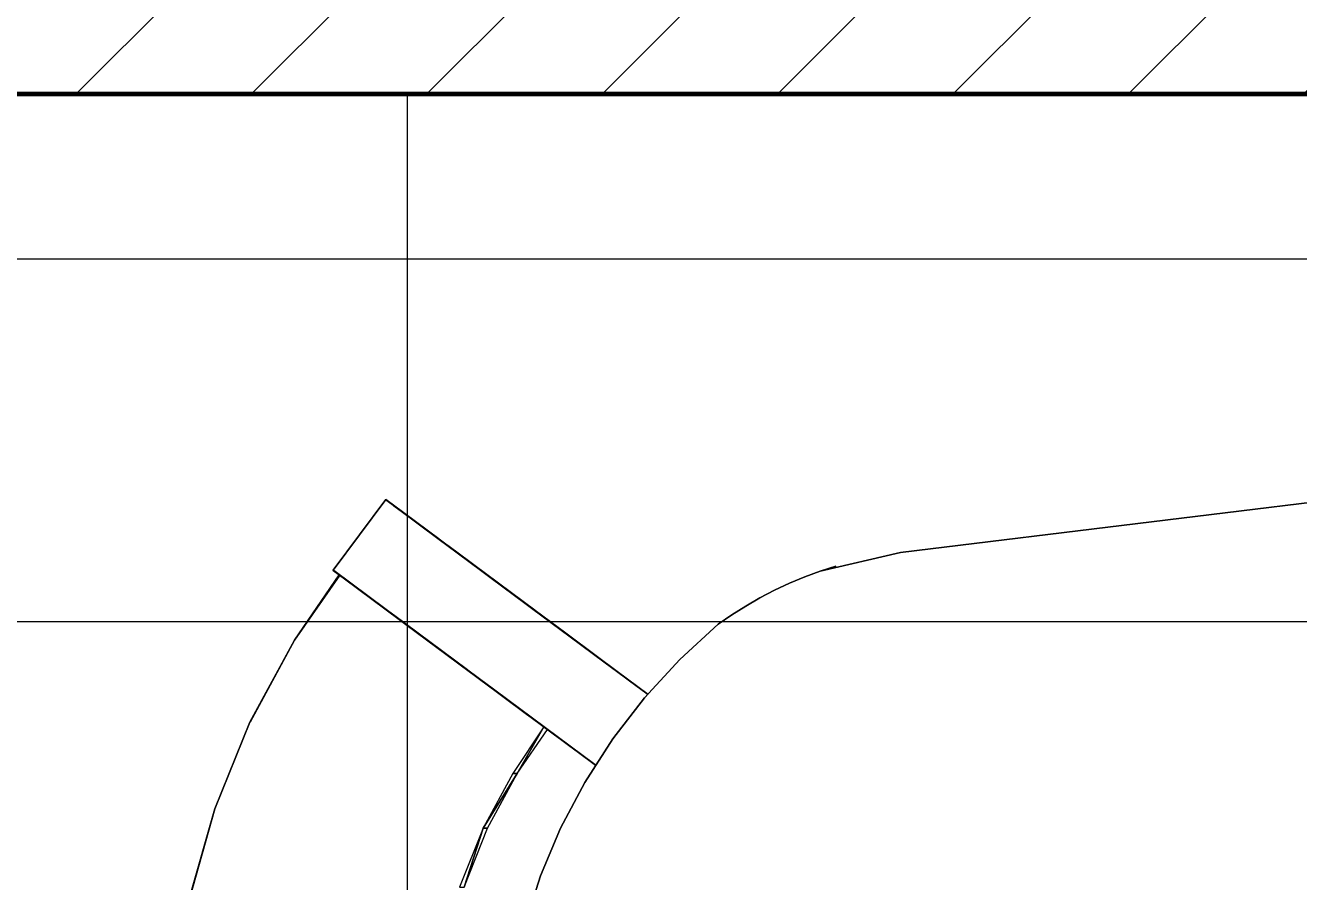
# Model space of a CAD drawing. Extents: x -566 to 72611, y -487 to 32334.
# Drawn here: x 375.65 to 391.94, y 159.67 to 170.62 of the extents above; entities that cross this region are included whole.
import ezdxf

# ---------------------------------------------------------------- set-up
doc = ezdxf.new("R2010")
doc.units = 0
doc.header["$LTSCALE"] = 0.5
doc.header["$MEASUREMENT"] = 0
doc.layers.get('0').update_dxf_attribs({"color": 20, "linetype": 'CONTINUOUS'})
doc.layers.get('DEFPOINTS').update_dxf_attribs({"linetype": 'CONTINUOUS', "lineweight": 5})
for name, color, linetype, lineweight in [('Annotations', 40, 'CONTINUOUS', 5), ('ceilling', 141, 'CONTINUOUS', 18), ('hatch', 253, 'CONTINUOUS', 5), ('walls', 191, 'CONTINUOUS', 60)]:
    doc.layers.add(name, color=color, linetype=linetype, lineweight=lineweight)
doc.layers.add('floor', color=7, linetype='CONTINUOUS', lineweight=5, true_color=0xcfcfcf)
doc.layers.add('layout', color=7, linetype='CONTINUOUS', lineweight=5, true_color=0xcfcfcf)
doc.styles.get("Standard").update_dxf_attribs({"font": 'arial.ttf'})
doc.dimstyles.new('Arch96', dxfattribs={"dimscale": 96, "dimtxt": 0.03125, "dimasz": 0.015625, "dimexe": 0.046875, "dimexo": 0.0625, "dimgap": 0.03125, "dimtad": 1, "dimtoh": 1, "dimdec": 4, "dimzin": 3, "dimdsep": 46, "dimlunit": 4, "dimtxsty": 'Standard', "dimblk": 'DOT', "dimcen": 0, "dimdle": 0.046875, "dimclrd": 256, "dimclre": 256, "dimclrt": 256, "dimaunit": 1, "dimadec": 3, "dimazin": 2, "dimtfac": 1, "dimtdec": 4, "dimtmove": 2, "dimatfit": 3, "dimldrblk": 'ARO14', "dimfxl": 1, "dimfrac": 2, "dimlwd": -1, "dimlwe": -1, "dimarcsym": 0})

# ---------------------------------------------------------------- blocks, each defined once
blk = doc.blocks.new('_Dot')
at = {"color": 0, "linetype": 'ByBlock', "lineweight": -2}
blk.add_line((-0.5, 0), (-1, 0), dxfattribs=at)
at = {"color": 0, "linetype": 'ByBlock', "const_width": 0.5}
blk.add_lwpolyline([(-0.25, 0, 1), (0.25, 0, 1)], format="xyb", close=True, dxfattribs=at)
blk = doc.blocks.new('*D12')
at = {"layer": 'Annotations', "transparency": 16777216}
for p, q in [((327.5, 167.75), (327.5, 149.016)), ((533.5, 167.75), (533.5, 149.016)), ((329, 153.516), (532, 153.516))]:
    blk.add_line(p, q, dxfattribs=at)
at = {"layer": 'DEFPOINTS', "color": 0, "transparency": 16777216}
for p in [(327.5, 173.75), (533.5, 173.75), (533.5, 153.516)]:
    blk.add_point(p, dxfattribs=at)
at = {"layer": 'Annotations', "transparency": 16777216, "xscale": 1.5, "yscale": 1.5, "zscale": 1.5, "rotation": 180}
blk.add_blockref('_Dot', (327.5, 153.516), dxfattribs=at)
at = {"layer": 'Annotations', "transparency": 16777216, "xscale": 1.5, "yscale": 1.5, "zscale": 1.5}
blk.add_blockref('_Dot', (533.5, 153.516), dxfattribs=at)
at = {"layer": 'Annotations', "transparency": 16777216, "insert": (430.5, 158.023), "char_height": 3, "attachment_point": 5}
blk.add_mtext('17\'-2"', dxfattribs=at)
blk = doc.blocks.new('ARO14')
blk.add_line((0, 0), (-1.021, 0))
at = {"const_width": 0.0625}
blk.add_lwpolyline([(-0.77, 0.468), (0, 0), (-0.77, -0.468)], dxfattribs=at)

msp = doc.modelspace()

# ---------------------------------------------------------------- hatches: boundary and pattern name
at = {"layer": 'floor'}
h = msp.add_hatch(dxfattribs=at)
h.set_pattern_fill('ANSI37', color=256, scale=100, angle=45)
h.set_pattern_definition([(90, (243.028, 267.632), (-12.5, 9e-16), []), (180, (243.028, 267.632), (-9e-16, -12.5), [])])
h.paths.add_polyline_path([(253.46925, 349.5), (154.11744, 349.5), (154.11744, 348.5), (101.14781, 348.5), (101.14781, 349.5), (0, 349.5), (0, 344.5), (36, 344.5, -0.33835703), (0, 308.66941), (0, 308.5), (0, 173.75), (253.46925, 173.75)])
h.paths.add_polyline_path([(36, 344.5), (0, 344.5), (0, 308.66941, 0.33835703)], flags=17)
h.paths.add_polyline_path([(253.46925, 173.75), (0, 173.75), (0, 173.74997), (0, 169.75), (253.46925, 169.75)])
h.paths.add_polyline_path([(253.46925, 169.75), (0, 169.75), (0, 149.21137), (36, 149.21137, -0.33835703), (0, 113.38078), (0, 113.21137), (0, 29.94998), (0, -5), (253.46925, -5)])
h.paths.add_polyline_path([(36, 149.21137), (0, 149.21137), (0, 113.38078, 0.33835703)], flags=17)
h.paths.add_polyline_path([(575.25, 169.75), (510, 169.75), (474.75, 169.75), (327.5, 169.75), (285.46925, 169.75), (285.46925, 165.75), (253.46925, 165.75), (253.46925, -5), (263.99725, -5), (263.99725, 95.99051), (287, 95.99051), (287, 97.5), (292, 97.5), (292, -5), (341.25, -5), (341.25, 13.02988), (341.25012, 15.02988), (346.24839, 15.02988, 0.36108524), (374.08728, 41.24999), (346.25012, 41.24999), (346.25012, 42.99999), (341.25, 42.99999), (341.25, 44.99999), (341.25, 97.5), (357.75, 97.5), (405.75, 97.5), (575.25, 97.5)])
at = {"layer": 'hatch'}
h = msp.add_hatch(dxfattribs=at)
h.set_pattern_fill('ANSI31', color=256, scale=0.5, style=0)
h.set_pattern_definition([(45, (0, 0), (-1.122532, 1.122532), [])])
h.paths.add_polyline_path([(474.75, 173.75), (327.5, 173.75), (327.5, 169.75), (474.75, 169.75)])

# ---------------------------------------------------------------- linework, layer by layer
at = {"layer": 'ceilling'}
msp.add_line((0, 163), (575.25, 163), dxfattribs=at)
msp.add_line((0, 163), (575.25, 163), dxfattribs=at)
at = {"layer": 'layout'}
for points in [[(386.84734, 163.8811, -10.77782), (393.27263, 164.66851, -9.65101), (393.27263, 164.66851, -10.77782)], [(393.27263, 164.66851, -9.65101), (386.84734, 163.8811, -10.77782), (386.84734, 163.8811, -9.65101)], [(379.58623, 163.65514, 2.38488), (380.25896, 164.55901, 2.42499), (380.25799, 164.55981, 2.38488)], [(381.08196, 163.94781, 2.16901), (380.33184, 164.505, 2.16544), (380.25799, 164.55981, 2.38488)], [(381.08196, 163.94781, 2.16901), (380.25799, 164.55981, 2.38488), (381.00982, 164.0014, 2.30389)], [(381.00982, 164.0014, 2.30389), (380.25799, 164.55981, 2.38488), (380.93572, 164.05651, 2.43729)], [(380.93572, 164.05651, 2.43729), (380.25799, 164.55981, 2.38488), (380.25896, 164.55901, 2.42499)], [(380.93572, 164.05651, 2.43729), (380.25896, 164.55901, 2.42499), (380.26372, 164.55559, 2.46473)], [(380.93572, 164.05651, 2.43729), (380.26372, 164.55559, 2.46473), (380.85955, 164.11303, 2.56918)], [(380.85955, 164.11303, 2.56918), (380.26372, 164.55559, 2.46473), (380.27202, 164.54943, 2.50365)], [(380.85955, 164.11303, 2.56918), (380.27202, 164.54943, 2.50365), (380.28386, 164.54064, 2.54131)], [(380.85955, 164.11303, 2.56918), (380.28386, 164.54064, 2.54131), (380.299, 164.52935, 2.57726)], [(380.85955, 164.11303, 2.56918), (380.299, 164.52935, 2.57726), (380.8377, 164.1292, 2.60271)], [(380.8377, 164.1292, 2.60271), (380.299, 164.52935, 2.57726), (380.31743, 164.51562, 2.61108)], [(380.8377, 164.1292, 2.60271), (380.31743, 164.51562, 2.61108), (380.81328, 164.14745, 2.63363)], [(380.81328, 164.14745, 2.63363), (380.31743, 164.51562, 2.61108), (380.33892, 164.49969, 2.64237)], [(381.15215, 163.89568, 2.0327), (380.40325, 164.4519, 1.94498), (380.33184, 164.505, 2.16544)], [(381.15215, 163.89568, 2.0327), (380.33184, 164.505, 2.16544), (381.08196, 163.94781, 2.16901)], [(380.81328, 164.14745, 2.63363), (380.33892, 164.49969, 2.64237), (380.78631, 164.16741, 2.66162)], [(380.78631, 164.16741, 2.66162), (380.33892, 164.49969, 2.64237), (380.36309, 164.48174, 2.67079)], [(380.78631, 164.16741, 2.66162), (380.36309, 164.48174, 2.67079), (380.75713, 164.18908, 2.68643)], [(380.75713, 164.18908, 2.68643), (380.36309, 164.48174, 2.67079), (380.3897, 164.46197, 2.696)], [(380.75713, 164.18908, 2.68643), (380.3897, 164.46197, 2.696), (380.72613, 164.21209, 2.70783)], [(380.72613, 164.21209, 2.70783), (380.3897, 164.46197, 2.696), (380.41851, 164.44054, 2.7177)], [(381.28643, 163.79601, 1.75591), (380.47246, 164.4005, 1.72353), (380.40325, 164.4519, 1.94498)], [(381.22039, 163.84508, 1.89498), (380.40325, 164.4519, 1.94498), (381.15215, 163.89568, 2.0327)], [(381.22039, 163.84508, 1.89498), (380.40325, 164.4519, 1.94498), (381.28643, 163.79601, 1.75591)], [(380.72613, 164.21209, 2.70783), (380.41851, 164.44054, 2.7177), (380.69353, 164.23638, 2.72561)], [(380.69353, 164.23638, 2.72561), (380.41851, 164.44054, 2.7177), (380.43682, 164.42699, 2.72839)], [(380.69353, 164.23638, 2.72561), (380.43682, 164.42699, 2.72839), (380.65947, 164.26159, 2.73961)], [(380.65947, 164.26159, 2.73961), (380.43682, 164.42699, 2.72839), (380.48125, 164.39397, 2.74963)], [(381.35051, 163.7484, 1.61552), (380.53948, 164.35076, 1.50111), (380.47246, 164.4005, 1.72353)], [(381.35051, 163.7484, 1.61552), (380.47246, 164.4005, 1.72353), (381.28643, 163.79601, 1.75591)], [(380.65947, 164.26159, 2.73961), (380.48125, 164.39397, 2.74963), (380.62456, 164.28759, 2.74971)], [(380.62456, 164.28759, 2.74971), (380.48125, 164.39397, 2.74963), (380.5169, 164.36748, 2.75575)], [(380.62456, 164.28759, 2.74971), (380.5169, 164.36748, 2.75575), (380.58892, 164.31402, 2.75579)], [(380.58892, 164.31402, 2.75579), (380.5169, 164.36748, 2.75575), (380.55291, 164.34075, 2.75782)], [(381.47234, 163.65795, 1.33096), (380.60405, 164.30279, 1.27777), (380.53948, 164.35076, 1.50111)], [(381.47234, 163.65795, 1.33096), (380.53948, 164.35076, 1.50111), (381.41253, 163.70238, 1.47385)], [(381.41253, 163.70238, 1.47385), (380.53948, 164.35076, 1.50111), (381.35051, 163.7484, 1.61552)], [(381.53008, 163.61504, 1.18688), (380.66643, 164.25646, 1.05353), (380.60405, 164.30279, 1.27777)], [(381.53008, 163.61504, 1.18688), (380.60405, 164.30279, 1.27777), (381.47234, 163.65795, 1.33096)], [(381.63921, 163.53405, 0.89531), (380.72649, 164.21191, 0.82842), (380.66643, 164.25646, 1.05353)], [(381.63921, 163.53405, 0.89531), (380.66643, 164.25646, 1.05353), (381.58574, 163.57372, 1.04165)], [(381.58574, 163.57372, 1.04165), (380.66643, 164.25646, 1.05353), (381.53008, 163.61504, 1.18688)], [(381.69756, 163.49071, 0.65649), (380.78411, 164.16906, 0.60249), (380.72649, 164.21191, 0.82842)], [(381.69756, 163.49071, 0.65649), (380.72649, 164.21191, 0.82842), (381.63921, 163.53405, 0.89531)], [(381.75335, 163.44921, 0.41686), (380.83953, 164.12792, 0.37576), (380.78411, 164.16906, 0.60249)], [(381.75335, 163.44921, 0.41686), (380.78411, 164.16906, 0.60249), (381.69756, 163.49071, 0.65649)], [(381.80657, 163.40972, 0.17754), (380.89251, 164.08849, 0.14825), (380.83953, 164.12792, 0.37576)], [(381.80657, 163.40972, 0.17754), (380.83953, 164.12792, 0.37576), (381.75335, 163.44921, 0.41686)], [(381.84966, 163.37768, -0.02309), (380.94353, 164.05065, -0.08114), (380.89251, 164.08849, 0.14825)], [(381.84966, 163.37768, -0.02309), (380.89251, 164.08849, 0.14825), (381.80657, 163.40972, 0.17754)], [(381.89214, 163.34618, -0.2228), (380.98552, 164.01946, -0.27632), (380.94353, 164.05065, -0.08114)], [(381.89214, 163.34618, -0.2228), (380.94353, 164.05065, -0.08114), (381.84966, 163.37768, -0.02309)], [(381.93401, 163.31512, -0.42267), (381.02727, 163.98852, -0.47283), (380.98552, 164.01946, -0.27632)], [(381.93401, 163.31512, -0.42267), (380.98552, 164.01946, -0.27632), (381.89214, 163.34618, -0.2228)], [(381.97527, 163.28442, -0.62269), (381.06841, 163.95794, -0.66949), (381.02727, 163.98852, -0.47283)], [(381.97527, 163.28442, -0.62269), (381.02727, 163.98852, -0.47283), (381.93401, 163.31512, -0.42267)], [(382.01604, 163.25414, -0.82286), (381.10906, 163.92773, -0.86631), (381.06841, 163.95794, -0.66949)], [(382.01604, 163.25414, -0.82286), (381.06841, 163.95794, -0.66949), (381.97527, 163.28442, -0.62269)], [(382.05633, 163.22423, -1.02319), (381.14922, 163.89794, -1.06327), (381.10906, 163.92773, -0.86631)], [(382.05633, 163.22423, -1.02319), (381.10906, 163.92773, -0.86631), (382.01604, 163.25414, -0.82286)], [(382.096, 163.19475, -1.22366), (381.18877, 163.86852, -1.26038), (381.14922, 163.89794, -1.06327)], [(382.096, 163.19475, -1.22366), (381.14922, 163.89794, -1.06327), (382.05633, 163.22423, -1.02319)], [(382.13518, 163.1657, -1.42427), (381.22783, 163.83953, -1.45764), (381.18877, 163.86852, -1.26038)], [(382.13518, 163.1657, -1.42427), (381.18877, 163.86852, -1.26038), (382.096, 163.19475, -1.22366)], [(381.19121, 163.86675, -26.95963), (382.14812, 163.15606, -26.61253), (382.06841, 163.21526, -27.14108)], [(382.14812, 163.15606, -26.61253), (381.19121, 163.86675, -26.95963), (381.27105, 163.80743, -26.42996)], [(382.17376, 163.13702, -1.62504), (381.26641, 163.8109, -1.65504), (381.22783, 163.83953, -1.45764)], [(382.17376, 163.13702, -1.62504), (381.22783, 163.83953, -1.45764), (382.13518, 163.1657, -1.42427)], [(382.21184, 163.10876, -1.82594), (381.30437, 163.78265, -1.85258), (381.26641, 163.8109, -1.65504)], [(382.21184, 163.10876, -1.82594), (381.26641, 163.8109, -1.65504), (382.17376, 163.13702, -1.62504)], [(382.14812, 163.15606, -26.61253), (381.27105, 163.80743, -26.42996), (382.22881, 163.09612, -26.08474)], [(382.22881, 163.09612, -26.08474), (381.27105, 163.80743, -26.42996), (381.3521, 163.74725, -25.89992)], [(382.24932, 163.08086, -2.02698), (381.34185, 163.75487, -2.05026), (381.30437, 163.78265, -1.85258)], [(382.24932, 163.08086, -2.02698), (381.30437, 163.78265, -1.85258), (382.21184, 163.10876, -1.82594)], [(386.84734, 163.8811, -9.65101), (385.81878, 163.64355, -10.77782), (385.81878, 163.64355, -9.65101)], [(379.65996, 163.60039, 2.16544), (380.41021, 163.0432, 2.16901), (379.58623, 163.65514, 2.38488)], [(379.58623, 163.65514, 2.38488), (380.41021, 163.0432, 2.16901), (380.33806, 163.09679, 2.30389)], [(379.58623, 163.65514, 2.38488), (380.33806, 163.09679, 2.30389), (380.26384, 163.15185, 2.43729)], [(379.58623, 163.65514, 2.38488), (380.26384, 163.15185, 2.43729), (379.58721, 163.65441, 2.42499)], [(379.58721, 163.65441, 2.42499), (380.26384, 163.15185, 2.43729), (379.59185, 163.65093, 2.46473)], [(379.59185, 163.65093, 2.46473), (380.26384, 163.15185, 2.43729), (380.1878, 163.20837, 2.56918)], [(379.59185, 163.65093, 2.46473), (380.1878, 163.20837, 2.56918), (379.60015, 163.64477, 2.50365)], [(379.60015, 163.64477, 2.50365), (380.1878, 163.20837, 2.56918), (379.61199, 163.63598, 2.54131)], [(379.61199, 163.63598, 2.54131), (380.1878, 163.20837, 2.56918), (379.62713, 163.62469, 2.57726)], [(379.62713, 163.62469, 2.57726), (380.1878, 163.20837, 2.56918), (380.16594, 163.2246, 2.60271)], [(379.62713, 163.62469, 2.57726), (380.16594, 163.2246, 2.60271), (379.64556, 163.61101, 2.61108)], [(379.64556, 163.61101, 2.61108), (380.16594, 163.2246, 2.60271), (380.14141, 163.24279, 2.63363)], [(379.64556, 163.61101, 2.61108), (380.14141, 163.24279, 2.63363), (379.66704, 163.59508, 2.64237)], [(379.7315, 163.54729, 1.94498), (380.4804, 162.99108, 2.0327), (379.65996, 163.60039, 2.16544)], [(379.65996, 163.60039, 2.16544), (380.4804, 162.99108, 2.0327), (380.41021, 163.0432, 2.16901)], [(382.28631, 163.05346, -2.22778), (381.37871, 163.72741, -2.24808), (381.34185, 163.75487, -2.05026)], [(382.28631, 163.05346, -2.22778), (381.34185, 163.75487, -2.05026), (382.24932, 163.08086, -2.02698)], [(382.22881, 163.09612, -26.08474), (381.3521, 163.74725, -25.89992), (382.31048, 163.03551, -25.55716)], [(382.31048, 163.03551, -25.55716), (381.3521, 163.74725, -25.89992), (381.43401, 163.68639, -25.37009)], [(382.28631, 163.05346, -2.22778), (381.41521, 163.70037, -2.44646), (381.37871, 163.72741, -2.24808)], [(382.4804, 162.90935, -3.29163), (381.60918, 163.55633, -3.50951), (381.41521, 163.70037, -2.44646)], [(382.4804, 162.90935, -3.29163), (381.41521, 163.70037, -2.44646), (382.28631, 163.05346, -2.22778)], [(382.17559, 163.13567, -6.61466), (381.41521, 163.70037, -2.44646), (381.60918, 163.55633, -3.50951)], [(382.31048, 163.03551, -25.55716), (381.43401, 163.68639, -25.37009), (382.393, 162.97417, -25.02979)], [(382.393, 162.97417, -25.02979), (381.43401, 163.68639, -25.37009), (381.51702, 163.62475, -24.84047)], [(382.393, 162.97417, -25.02979), (381.51702, 163.62475, -24.84047), (382.47661, 162.91204, -24.50262)], [(382.47661, 162.91204, -24.50262), (381.51702, 163.62475, -24.84047), (381.601, 163.56243, -24.31106)], [(385.62066, 163.57043, -10.77782), (385.81878, 163.64355, -9.65101), (385.81878, 163.64355, -10.77782)], [(385.81878, 163.64355, -9.65101), (385.62066, 163.57043, -10.77782), (385.62066, 163.57043, -9.65101)], [(385.81878, 163.64355, -10.77782), (386.01995, 163.70824, -9.65101), (386.01995, 163.70824, -10.77782)], [(379.08892, 162.75988, 2.31281), (379.66252, 163.59845, 2.66965), (379.67115, 163.59204, 2.6423)], [(379.66704, 163.59508, 2.64237), (380.14141, 163.24279, 2.63363), (380.11443, 163.26281, 2.66162)], [(379.66704, 163.59508, 2.64237), (380.11443, 163.26281, 2.66162), (379.69121, 163.57714, 2.67079)], [(379.69121, 163.57714, 2.67079), (380.11443, 163.26281, 2.66162), (380.08538, 163.28442, 2.68643)], [(379.69121, 163.57714, 2.67079), (380.08538, 163.28442, 2.68643), (379.71795, 163.5573, 2.696)], [(379.71795, 163.5573, 2.696), (380.08538, 163.28442, 2.68643), (380.05425, 163.30749, 2.70783)], [(379.71795, 163.5573, 2.696), (380.05425, 163.30749, 2.70783), (379.74676, 163.53594, 2.7177)], [(379.80071, 163.49584, 1.72353), (380.61455, 162.89135, 1.75591), (379.7315, 163.54729, 1.94498)], [(379.7315, 163.54729, 1.94498), (380.61455, 162.89135, 1.75591), (380.54851, 162.94048, 1.89498)], [(379.7315, 163.54729, 1.94498), (380.54851, 162.94048, 1.89498), (380.4804, 162.99108, 2.0327)], [(379.74676, 163.53594, 2.7177), (380.05425, 163.30749, 2.70783), (380.02166, 163.33172, 2.72561)], [(379.74676, 163.53594, 2.7177), (380.02166, 163.33172, 2.72561), (379.76494, 163.52239, 2.72839)], [(379.76494, 163.52239, 2.72839), (380.02166, 163.33172, 2.72561), (379.98772, 163.35699, 2.73961)], [(379.76494, 163.52239, 2.72839), (379.98772, 163.35699, 2.73961), (379.8095, 163.48931, 2.74963)], [(379.8095, 163.48931, 2.74963), (379.77739, 163.51318, 2.73565), (379.76494, 163.52239, 2.72839)], [(379.8676, 163.44616, 1.50111), (380.67864, 162.8438, 1.61552), (379.80071, 163.49584, 1.72353)], [(379.80071, 163.49584, 1.72353), (380.67864, 162.8438, 1.61552), (380.61455, 162.89135, 1.75591)], [(379.8095, 163.48931, 2.74963), (379.98772, 163.35699, 2.73961), (379.95269, 163.38293, 2.74971)], [(379.8095, 163.48931, 2.74963), (379.95269, 163.38293, 2.74971), (379.84514, 163.46282, 2.75575)], [(379.84514, 163.46282, 2.75575), (379.95269, 163.38293, 2.74971), (379.91704, 163.40942, 2.75579)], [(379.84514, 163.46282, 2.75575), (379.91704, 163.40942, 2.75579), (379.88103, 163.43615, 2.75782)], [(379.9323, 163.39812, 1.27777), (380.80047, 162.75329, 1.33096), (379.8676, 163.44616, 1.50111)], [(379.8676, 163.44616, 1.50111), (380.80047, 162.75329, 1.33096), (380.74065, 162.79778, 1.47385)], [(379.8676, 163.44616, 1.50111), (380.74065, 162.79778, 1.47385), (380.67864, 162.8438, 1.61552)], [(382.47661, 162.91204, -24.50262), (381.601, 163.56243, -24.31106), (382.56121, 162.84923, -23.97568)], [(382.56121, 162.84923, -23.97568), (381.601, 163.56243, -24.31106), (381.68596, 163.49932, -23.78187)], [(383.04998, 162.48626, -6.41464), (382.17559, 163.13567, -6.61466), (381.60918, 163.55633, -3.50951)], [(383.04998, 162.48626, -6.41464), (381.60918, 163.55633, -3.50951), (382.4804, 162.90935, -3.29163)], [(382.56121, 162.84923, -23.97568), (381.68596, 163.49932, -23.78187), (382.64678, 162.7857, -23.44896)], [(382.64678, 162.7857, -23.44896), (381.68596, 163.49932, -23.78187), (381.7719, 163.43548, -23.2529)], [(385.23479, 163.39965, -10.77782), (385.42583, 163.48913, -9.65101), (385.42583, 163.48913, -10.77782)], [(385.42583, 163.48913, -9.65101), (385.23479, 163.39965, -10.77782), (385.23479, 163.39965, -9.65101)], [(385.42583, 163.48913, -10.77782), (385.62066, 163.57043, -9.65101), (385.62066, 163.57043, -10.77782)], [(385.62066, 163.57043, -9.65101), (385.42583, 163.48913, -10.77782), (385.42583, 163.48913, -9.65101)], [(379.99456, 163.35186, 1.05353), (380.85821, 162.71044, 1.18688), (379.9323, 163.39812, 1.27777)], [(379.9323, 163.39812, 1.27777), (380.85821, 162.71044, 1.18688), (380.80047, 162.75329, 1.33096)], [(380.05462, 163.30724, 0.82842), (380.96734, 162.62939, 0.89531), (379.99456, 163.35186, 1.05353)], [(379.99456, 163.35186, 1.05353), (380.96734, 162.62939, 0.89531), (380.91387, 162.66912, 1.04165)], [(379.99456, 163.35186, 1.05353), (380.91387, 162.66912, 1.04165), (380.85821, 162.71044, 1.18688)], [(380.11236, 163.2644, 0.60249), (381.02569, 162.58611, 0.65649), (380.05462, 163.30724, 0.82842)], [(380.05462, 163.30724, 0.82842), (381.02569, 162.58611, 0.65649), (380.96734, 162.62939, 0.89531)], [(382.64678, 162.7857, -23.44896), (381.7719, 163.43548, -23.2529), (382.73345, 162.72137, -22.92245)], [(382.73345, 162.72137, -22.92245), (381.7719, 163.43548, -23.2529), (381.85882, 163.3709, -22.72415)], [(382.73345, 162.72137, -22.92245), (381.85882, 163.3709, -22.72415), (382.82097, 162.65636, -22.39617)], [(382.82097, 162.65636, -22.39617), (381.85882, 163.3709, -22.72415), (381.94671, 163.30559, -22.19563)], [(382.82097, 162.65636, -22.39617), (381.94671, 163.30559, -22.19563), (382.90947, 162.59063, -21.87011)], [(382.90947, 162.59063, -21.87011), (381.94671, 163.30559, -22.19563), (382.0357, 163.23962, -21.66733)], [(384.86529, 163.19714, -10.77782), (385.0479, 163.3023, -9.65101), (385.0479, 163.3023, -10.77782)], [(385.0479, 163.3023, -9.65101), (384.86529, 163.19714, -10.77782), (384.86529, 163.19714, -9.65101)], [(385.0479, 163.3023, -10.77782), (385.23479, 163.39965, -9.65101), (385.23479, 163.39965, -10.77782)], [(385.23479, 163.39965, -9.65101), (385.0479, 163.3023, -10.77782), (385.0479, 163.3023, -9.65101)], [(380.16765, 163.22326, 0.37576), (381.08159, 162.54461, 0.41686), (380.11236, 163.2644, 0.60249)], [(380.11236, 163.2644, 0.60249), (381.08159, 162.54461, 0.41686), (381.02569, 162.58611, 0.65649)], [(380.22075, 163.18389, 0.14825), (381.13469, 162.50512, 0.17754), (380.16765, 163.22326, 0.37576)], [(380.16765, 163.22326, 0.37576), (381.13469, 162.50512, 0.17754), (381.08159, 162.54461, 0.41686)], [(380.27166, 163.14605, -0.08114), (381.17791, 162.47308, -0.02309), (380.22075, 163.18389, 0.14825)], [(380.22075, 163.18389, 0.14825), (381.17791, 162.47308, -0.02309), (381.13469, 162.50512, 0.17754)], [(380.31365, 163.11486, -0.27633), (381.22027, 162.44158, -0.2228), (380.27166, 163.14605, -0.08114)], [(380.27166, 163.14605, -0.08114), (381.22027, 162.44158, -0.2228), (381.17791, 162.47308, -0.02309)], [(380.3554, 163.08385, -0.47283), (381.26214, 162.41045, -0.42267), (380.31365, 163.11486, -0.27633)], [(380.31365, 163.11486, -0.27633), (381.26214, 162.41045, -0.42267), (381.22027, 162.44158, -0.2228)], [(382.90947, 162.59063, -21.87011), (382.0357, 163.23962, -21.66733), (382.99895, 162.52416, -21.34428)], [(382.99895, 162.52416, -21.34428), (382.0357, 163.23962, -21.66733), (382.12554, 163.17284, -21.13926)], [(382.99895, 162.52416, -21.34428), (382.12554, 163.17284, -21.13926), (383.08977, 162.45672, -20.81688)], [(383.08977, 162.45672, -20.81688), (382.12554, 163.17284, -21.13926), (382.21612, 163.10558, -20.61338)], [(383.60442, 162.07452, -10.07654), (382.72295, 162.72912, -10.23077), (382.17559, 163.13567, -6.61466)], [(383.60442, 162.07452, -10.07654), (382.17559, 163.13567, -6.61466), (383.04998, 162.48626, -6.41464)], [(384.68755, 163.08446, -10.77782), (384.86529, 163.19714, -9.65101), (384.86529, 163.19714, -10.77782)], [(384.86529, 163.19714, -9.65101), (384.68755, 163.08446, -10.77782), (384.68755, 163.08446, -9.65101)], [(380.39654, 163.05328, -0.66949), (381.3034, 162.37981, -0.62269), (380.3554, 163.08385, -0.47283)], [(380.3554, 163.08385, -0.47283), (381.3034, 162.37981, -0.62269), (381.26214, 162.41045, -0.42267)], [(380.43731, 163.02306, -0.86631), (381.34417, 162.34948, -0.82286), (380.39654, 163.05328, -0.66949)], [(380.39654, 163.05328, -0.66949), (381.34417, 162.34948, -0.82286), (381.3034, 162.37981, -0.62269)], [(380.47735, 162.99328, -1.06327), (381.38445, 162.31963, -1.02319), (380.43731, 163.02306, -0.86631)], [(380.43731, 163.02306, -0.86631), (381.38445, 162.31963, -1.02319), (381.34417, 162.34948, -0.82286)], [(380.51702, 162.96386, -1.26038), (381.42412, 162.29015, -1.22366), (380.47735, 162.99328, -1.06327)], [(380.47735, 162.99328, -1.06327), (381.42412, 162.29015, -1.22366), (381.38445, 162.31963, -1.02319)], [(380.55608, 162.93487, -1.45764), (381.46331, 162.26104, -1.42427), (380.51702, 162.96386, -1.26038)], [(380.51702, 162.96386, -1.26038), (381.46331, 162.26104, -1.42427), (381.42412, 162.29015, -1.22366)], [(381.47637, 162.2514, -26.61253), (380.51934, 162.96215, -26.95963), (381.39654, 162.31066, -27.14108)], [(380.51934, 162.96215, -26.95963), (381.47637, 162.2514, -26.61253), (380.59917, 162.90276, -26.42996)], [(383.08977, 162.45672, -20.81688), (382.21612, 163.10558, -20.61338), (383.18267, 162.38781, -20.26315)], [(383.18267, 162.38781, -20.26315), (382.21612, 163.10558, -20.61338), (382.30742, 163.03777, -20.06873)], [(382.28631, 163.05346, -2.22778), (383.04998, 162.48626, -6.41464), (382.4804, 162.90935, -3.29163)], [(383.18267, 162.38781, -20.26315), (382.30742, 163.03777, -20.06873), (383.2697, 162.32305, -19.70628)], [(383.2697, 162.32305, -19.70628), (382.30742, 163.03777, -20.06873), (382.39251, 162.9746, -19.52474)], [(383.2697, 162.32305, -19.70628), (382.39251, 162.9746, -19.52474), (383.35088, 162.26281, -19.14817)], [(383.35088, 162.26281, -19.14817), (382.39251, 162.9746, -19.52474), (382.47173, 162.9157, -18.97955)], [(384.02178, 162.51513, -10.77782), (384.51482, 162.96441, -9.65101), (384.51482, 162.96441, -10.77782)], [(384.51482, 162.96441, -9.65101), (384.02178, 162.51513, -10.77782), (384.02178, 162.51513, -9.65101)], [(384.51482, 162.96441, -10.77782), (384.68755, 163.08446, -9.65101), (384.68755, 163.08446, -10.77782)], [(384.68755, 163.08446, -9.65101), (384.51482, 162.96441, -10.77782), (384.51482, 162.96441, -9.65101)], [(380.59453, 162.90624, -1.65504), (381.50188, 162.23241, -1.62504), (380.55608, 162.93487, -1.45764)], [(380.55608, 162.93487, -1.45764), (381.50188, 162.23241, -1.62504), (381.46331, 162.26104, -1.42427)], [(380.6325, 162.87804, -1.85258), (381.53997, 162.20409, -1.82594), (380.59453, 162.90624, -1.65504)], [(380.59453, 162.90624, -1.65504), (381.53997, 162.20409, -1.82594), (381.50188, 162.23241, -1.62504)], [(380.59917, 162.90276, -26.42996), (381.47637, 162.2514, -26.61253), (381.55694, 162.19152, -26.08474)], [(380.59917, 162.90276, -26.42996), (381.55694, 162.19152, -26.08474), (380.68023, 162.84264, -25.89992)], [(380.66997, 162.85021, -2.05026), (381.57757, 162.17626, -2.02698), (380.6325, 162.87804, -1.85258)], [(380.6325, 162.87804, -1.85258), (381.57757, 162.17626, -2.02698), (381.53997, 162.20409, -1.82594)], [(380.70696, 162.82281, -2.24808), (381.61443, 162.14886, -2.22778), (380.66997, 162.85021, -2.05026)], [(380.66997, 162.85021, -2.05026), (381.61443, 162.14886, -2.22778), (381.57757, 162.17626, -2.02698)], [(380.68023, 162.84264, -25.89992), (381.55694, 162.19152, -26.08474), (381.6386, 162.13091, -25.55716)], [(380.68023, 162.84264, -25.89992), (381.6386, 162.13091, -25.55716), (380.76226, 162.78173, -25.37009)], [(380.74346, 162.79571, -2.44646), (381.61443, 162.14886, -2.22778), (380.70696, 162.82281, -2.24808)], [(380.93731, 162.65173, -3.50951), (381.80852, 162.00469, -3.29163), (380.74346, 162.79571, -2.44646)], [(380.74346, 162.79571, -2.44646), (381.80852, 162.00469, -3.29163), (381.61443, 162.14886, -2.22778)], [(383.35088, 162.26281, -19.14817), (382.47173, 162.9157, -18.97955), (383.42608, 162.20696, -18.58891)], [(383.42608, 162.20696, -18.58891), (382.47173, 162.9157, -18.97955), (382.54522, 162.8612, -18.43324)], [(383.42608, 162.20696, -18.58891), (382.54522, 162.8612, -18.43324), (383.49517, 162.15563, -18.0286)], [(383.49517, 162.15563, -18.0286), (382.54522, 162.8612, -18.43324), (382.61272, 162.81103, -17.88588)], [(383.49517, 162.15563, -18.0286), (382.61272, 162.81103, -17.88588), (383.5584, 162.1087, -17.4673)], [(383.5584, 162.1087, -17.4673), (382.61272, 162.81103, -17.88588), (382.67449, 162.76519, -17.33758)], [(379.08892, 162.75988, 2.31281), (378.52239, 161.71276, 2.22924), (378.51983, 161.71252, 2.26947)], [(380.76226, 162.78173, -25.37009), (381.6386, 162.13091, -25.55716), (381.72124, 162.06951, -25.02979)], [(380.76226, 162.78173, -25.37009), (381.72124, 162.06951, -25.02979), (380.84514, 162.72015, -24.84047)], [(380.84514, 162.72015, -24.84047), (381.72124, 162.06951, -25.02979), (381.80486, 162.00744, -24.50262)], [(380.84514, 162.72015, -24.84047), (381.80486, 162.00744, -24.50262), (380.92913, 162.65777, -24.31106)], [(380.92913, 162.65777, -24.31106), (381.80486, 162.00744, -24.50262), (381.88946, 161.94463, -23.97568)], [(381.01409, 162.59466, -23.78187), (381.88946, 161.94463, -23.97568), (380.92913, 162.65777, -24.31106)], [(381.50371, 162.23101, -6.61467), (382.37822, 161.5816, -6.41464), (380.93731, 162.65173, -3.50951)], [(380.93731, 162.65173, -3.50951), (382.37822, 161.5816, -6.41464), (381.80852, 162.00469, -3.29163)], [(383.5584, 162.1087, -17.4673), (382.67449, 162.76519, -17.33758), (383.61553, 162.06628, -16.90514)], [(383.61553, 162.06628, -16.90514), (382.67449, 162.76519, -17.33758), (382.73028, 162.72375, -16.78842)], [(381.01409, 162.59466, -23.78187), (381.88946, 161.94463, -23.97568), (381.97503, 161.88103, -23.44895)], [(381.01409, 162.59466, -23.78187), (381.97503, 161.88103, -23.44895), (381.10003, 162.53088, -23.2529)], [(381.10003, 162.53088, -23.2529), (381.97503, 161.88103, -23.44895), (382.06157, 161.81676, -22.92245)], [(381.10003, 162.53088, -23.2529), (382.06157, 161.81676, -22.92245), (381.18694, 162.4663, -22.72415)], [(381.18694, 162.4663, -22.72415), (382.06157, 161.81676, -22.92245), (382.1491, 161.75176, -22.39617)], [(381.18694, 162.4663, -22.72415), (382.1491, 161.75176, -22.39617), (381.27495, 162.40099, -22.19563)], [(383.57012, 162.02575, -9.65101), (384.02178, 162.51513, -10.77782), (383.57012, 162.02575, -10.77782)], [(384.02178, 162.51513, -10.77782), (383.57012, 162.02575, -9.65101), (384.02178, 162.51513, -9.65101)], [(381.27495, 162.40099, -22.19563), (382.1491, 161.75176, -22.39617), (382.2376, 161.68597, -21.87011)], [(381.27495, 162.40099, -22.19563), (382.2376, 161.68597, -21.87011), (381.36382, 162.33495, -21.66733)], [(381.36382, 162.33495, -21.66733), (382.2376, 161.68597, -21.87011), (382.3272, 161.6195, -21.34428)], [(381.36382, 162.33495, -21.66733), (382.3272, 161.6195, -21.34428), (381.45366, 162.26818, -21.13926)], [(381.45366, 162.26818, -21.13926), (382.3272, 161.6195, -21.34428), (382.41802, 161.55205, -20.81688)], [(381.45366, 162.26818, -21.13926), (382.41802, 161.55205, -20.81688), (381.54424, 162.20098, -20.61338)], [(382.0512, 161.82445, -10.23077), (382.93255, 161.16991, -10.07654), (381.50371, 162.23101, -6.61467)], [(381.50371, 162.23101, -6.61467), (382.93255, 161.16991, -10.07654), (382.37822, 161.5816, -6.41464)], [(381.54424, 162.20098, -20.61338), (382.41802, 161.55205, -20.81688), (382.51079, 161.48315, -20.26315)], [(381.54424, 162.20098, -20.61338), (382.51079, 161.48315, -20.26315), (381.63555, 162.13317, -20.06873)], [(381.63555, 162.13317, -20.06873), (382.51079, 161.48315, -20.26315), (382.59795, 161.41845, -19.70628)], [(381.63555, 162.13317, -20.06873), (382.59795, 161.41845, -19.70628), (381.72063, 162.06994, -19.52474)], [(381.72063, 162.06994, -19.52474), (382.59795, 161.41845, -19.70628), (382.67901, 161.35815, -19.14817)], [(381.72063, 162.06994, -19.52474), (382.67901, 161.35815, -19.14817), (381.79998, 162.0111, -18.97955)], [(381.79998, 162.0111, -18.97955), (382.67901, 161.35815, -19.14817), (382.7542, 161.30236, -18.58891)], [(381.79998, 162.0111, -18.97955), (382.7542, 161.30236, -18.58891), (381.87334, 161.95653, -18.43324)], [(383.16338, 161.49999, -9.65101), (383.57012, 162.02575, -10.77782), (383.16338, 161.49999, -10.77782)], [(383.57012, 162.02575, -10.77782), (383.16338, 161.49999, -9.65101), (383.57012, 162.02575, -9.65101)], [(381.87334, 161.95653, -18.43324), (382.7542, 161.30236, -18.58891), (382.82342, 161.25097, -18.02859)], [(381.87334, 161.95653, -18.43324), (382.82342, 161.25097, -18.02859), (381.94097, 161.90636, -17.88588)], [(381.94097, 161.90636, -17.88588), (382.82342, 161.25097, -18.02859), (382.88653, 161.20409, -17.4673)], [(381.94097, 161.90636, -17.88588), (382.88653, 161.20409, -17.4673), (382.00261, 161.86053, -17.33758)], [(382.00261, 161.86053, -17.33758), (382.88653, 161.20409, -17.4673), (382.94365, 161.16167, -16.90514)], [(382.00261, 161.86053, -17.33758), (382.94365, 161.16167, -16.90514), (382.0584, 161.81914, -16.78842)], [(378.06926, 160.60528, 2.23662), (378.52056, 161.71062, 2.30963), (378.51983, 161.71252, 2.26947)], [(381.94036, 161.05437, -7.69168), (382.2824, 161.65273, -21.6072), (381.88286, 161.05437, -6.80212)], [(382.2824, 161.65273, -21.6072), (381.94036, 161.05437, -7.69168), (382.3272, 161.6195, -21.34428)], [(382.80437, 160.9417, -9.65101), (383.16338, 161.49999, -10.77782), (382.80437, 160.9417, -10.77782)], [(383.16338, 161.49999, -10.77782), (382.80437, 160.9417, -9.65101), (383.16338, 161.49999, -9.65101)], [(381.94036, 161.05437, -7.69168), (381.50457, 160.35516, -6.82658), (381.56206, 160.35516, -7.71614)], [(381.50457, 160.35516, -6.82658), (381.94036, 161.05437, -7.69168), (381.88286, 161.05437, -6.80212)], [(382.49602, 160.35509, -9.65101), (382.80437, 160.9417, -10.77782), (382.49602, 160.35509, -10.77782)], [(382.80437, 160.9417, -10.77782), (382.49602, 160.35509, -9.65101), (382.80437, 160.9417, -9.65101)], [(378.06926, 160.60528, 2.23662), (377.74541, 159.45232, 2.17445), (377.74285, 159.45229, 2.21469)], [(381.26116, 159.60302, -7.7356), (381.50457, 160.35516, -6.82658), (381.20366, 159.60302, -6.84605)], [(381.50457, 160.35516, -6.82658), (381.26116, 159.60302, -7.7356), (381.56206, 160.35516, -7.71614)], [(382.24053, 159.74456, -9.65101), (382.49602, 160.35509, -10.77782), (382.24053, 159.74456, -10.77782)], [(382.49602, 160.35509, -10.77782), (382.24053, 159.74456, -9.65101), (382.49602, 160.35509, -9.65101)], [(382.03972, 159.11465, -9.65101), (382.24053, 159.74456, -10.77782), (382.03972, 159.11465, -10.77782)], [(382.24053, 159.74456, -10.77782), (382.03972, 159.11465, -9.65101), (382.24053, 159.74456, -9.65101)]]:
    msp.add_3dface(points, dxfattribs=at)
at = {"layer": 'walls'}
msp.add_line((327.5, 169.75), (474.75, 169.75), dxfattribs=at)

# ---------------------------------------------------------------- dimensions: what is measured, and where the dimension line sits
at = {"layer": 'Annotations'}
dim = msp.add_linear_dim(base=(533.5, 153.51641), p1=(327.5, 173.75), p2=(533.5, 173.75), dimstyle='Arch96', dxfattribs=at)
dim.commit()
dim.dimension.update_dxf_attribs({"geometry": '*D12', "text_midpoint": (430.5, 158.02255)})

doc.saveas('drawing.dxf')
